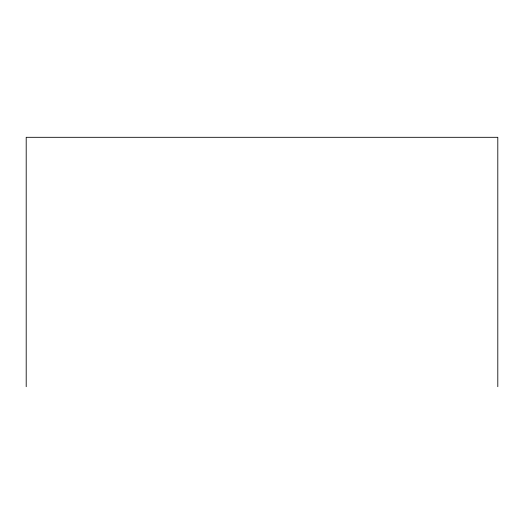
<?xml version="1.0" encoding="UTF-8"?>
<svg xmlns="http://www.w3.org/2000/svg" width="524" height="524" viewBox="0 0 524 524"><rect width="100%" height="100%" fill="white"/><g stroke="black" fill="none" stroke-linecap="round" stroke-linejoin="round"><path stroke-width="0.79" d="M497.8 386.692L497.8 137.308L26.2 137.308L26.2 386.692"/></g></svg>
